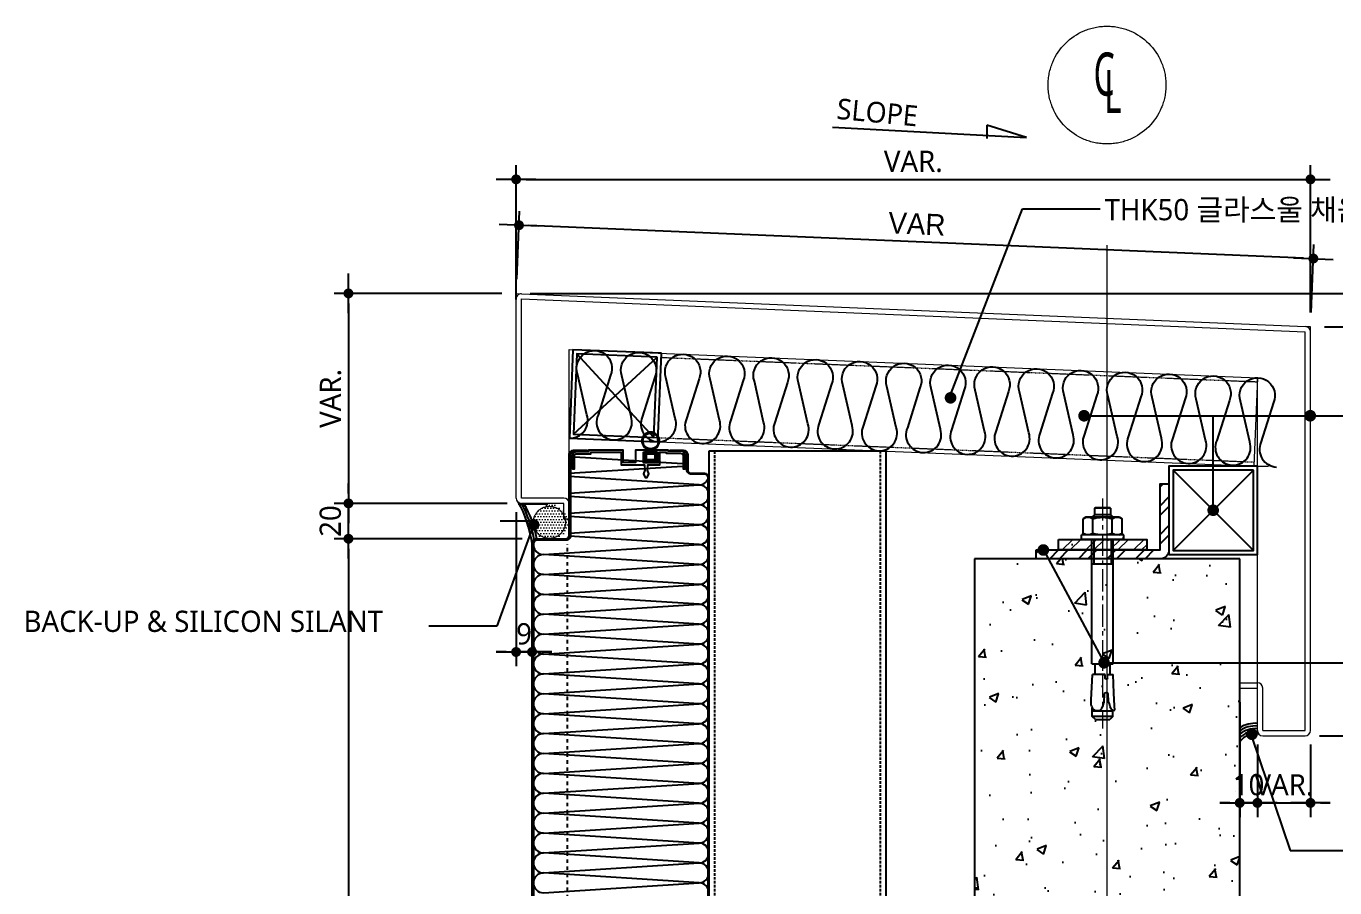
# Model space of a CAD drawing. Header units: millimetres. Extents: x -1365 to 31821, y 84 to 2865.
# Drawn here: x 10459 to 11198, y 1768 to 2255 of the extents above; entities that cross this region are included whole.
import ezdxf
from ezdxf.enums import TextEntityAlignment as Align

# ---------------------------------------------------------------- set-up
doc = ezdxf.new("R2010")
doc.units = ezdxf.units.MM
doc.header["$LTSCALE"] = 10
for name, pattern in [('$0$A-535 부분 상세도-25-1$0$HIDDEN', [0.375, 0.25, -0.125]), ('$0$HIDDENX2', [0.75, 0.5, -0.25]), ('CENTER', [2, 1.25, -0.25, 0.25, -0.25]), ('새 블럭1$0$HIDDEN', [2, 1, -1])]:
    doc.linetypes.add(name, pattern=pattern)
doc.layers.get('DEFPOINTS').update_dxf_attribs({"color": 137})
doc.layers.add('$0$ELE-4', color=4, linetype='Continuous', lineweight=15)
doc.layers.add('CENTER', color=1, linetype='CENTER', lineweight=9)
for name, color, linetype in [('$0$FIN-5', 5, 'Continuous'), ('0pipe', 7, 'Continuous'), ('DIM', 7, 'Continuous'), ('FASTENER', 1, 'Continuous'), ('INSUL', 252, 'Continuous'), ('REV', 1, 'Continuous'), ('SYM-LEAD', 6, 'Continuous'), ('TEXT', 3, 'Continuous'), ('스피드블록메탈 100', 2, 'Continuous')]:
    doc.layers.add(name, color=color, linetype=linetype)
doc.styles.add('$0$돋움', font='malgun.ttf')
doc.styles.add('form$0$맑은고딕', font='malgun.ttf')
doc.styles.add('맑은고딕', font='malgun.ttf')
doc.styles.add('스타일1', font='malgun.ttf')
doc.dimstyles.new('GAUN-8', dxfattribs={"dimscale": 8, "dimtxt": 1.5, "dimasz": 0.7, "dimexe": 1, "dimexo": 1, "dimgap": 0.5, "dimtad": 1, "dimdec": 0, "dimzin": 1, "dimdsep": 46, "dimlunit": 6, "dimtxsty": '맑은고딕', "dimblk": 'CJDOT', "dimcen": 0.09, "dimdle": 1, "dimclrd": 256, "dimclre": 256, "dimclrt": 3, "dimadec": 0, "dimazin": 0, "dimtfac": 1, "dimtdec": 0, "dimtix": 1, "dimtmove": 2, "dimatfit": 3, "dimfxl": 1, "dimtolj": 1, "dimtzin": 1, "dimarcsym": 0})
pattern_1 = [(50, (-403472.377, -286489.05), (54.6554007, -4.7817257), [5.715, -62.865]), (355, (-403472.377, -286489.05), (-10.5730264, 57.3170536), [4.572, -50.292175]), (100.451445, (-403467.82, -286489.447), (44.082374, 52.5353256), [4.8570026, -53.4270734]), (46.1842, (-403472.38, -286473.81), (81.323712, -12.612698), [8.5725, -94.2975]), (96.635558, (-403465.6, -286474.86), (71.22124, 74.227837), [7.285507, -80.140682]), (351.184151, (-403472.38, -286473.81), (71.22124, 74.227837), [6.85799, -75.43792]), (21, (-403464.757, -286477.62), (45.4843174, -30.6795595), [5.715, -62.865]), (326, (-403464.757, -286477.62), (18.5406085, 55.25639), [4.572, -50.292]), (71.451445, (-403460.967, -286480.175), (64.024926, 24.5768307), [4.8570026, -53.426981]), (37.5, (-403472.377, -286489.048), (0.926581, 25.36651166), [0, -49.6824, 0, -51.054, 0, -50.4825]), (7.5, (-403472.377, -286489.048), (20.0458988, 30.0541724), [0, -29.1084, 0, -48.5394, 0, -19.2405]), (327.5, (-403489.37, -286489.048), (40.67717855, -1.7186232), [0, -19.05, 0, -59.436, 0, -78.867]), (317.5, (-403496.99, -286489.048), (44.4387544, 7.6279473), [0, -24.765, 0, -39.4716, 0, -56.007])]

# ---------------------------------------------------------------- blocks, each defined once
blk = doc.blocks.new('$0$F_50X50')
at = {"layer": '0pipe', "color": 1}
for p, q in [((47.7, 2.3), (2.3, 47.7)), ((2.3, 2.3), (47.7, 47.7))]:
    blk.add_line(p, q, dxfattribs=at)
at = {"layer": '0pipe', "color": 24}
for points in [[(0, 50), (50, 50), (50, 0), (0, 0)], [(2.3, 47.7), (47.7, 47.7), (47.7, 2.3), (2.3, 2.3)]]:
    blk.add_lwpolyline(points, close=True, dxfattribs=at)
blk = doc.blocks.new('A$C60A75482')
at = {"layer": '스피드블록메탈 100'}
h = blk.add_hatch(dxfattribs=at)
h.set_pattern_fill('ANSI31', color=253, scale=0.1, angle=180)
h.set_pattern_definition([(225, (79605.59073, -3170.96234), (0.224506403, -0.224506403), [])])
h.paths.add_polyline_path([(15.65, 285.5), (13.15, 285.5), (13.15, 280.5), (20.15, 280.5), (20.15, 285.5), (17.65, 285.5), (17.65, 287, 9.898979), (15.65, 287)])
h.paths.add_polyline_path([(19.15, 284.5), (19.15, 281.5), (14.15, 281.5), (14.15, 284.5)], flags=16)
h.paths.add_polyline_path([(16.65, 296.3, -1), (16.65, 287.5, -1)], flags=16)
at = {"color": 251, "ltscale": 0.01}
for points in [[(37.6, 278.72), (-29.4, 283)], [(-29.4, 273.62), (37.6, 277.91)], [(-29.4, 262.38), (43.98, 267.07)], [(-29.4, 262.38), (43.98, 267.07)], [(-29.4, 251.13), (43.98, 255.82)], [(-29.4, 251.13), (43.98, 255.82)], [(-29.4, 239.89), (43.98, 244.58)]]:
    blk.add_lwpolyline(points, dxfattribs=at)
for points in [[(43.98, 255.82, 1), (43.98, 267.07), (-29.4, 271.76)], [(43.98, 255.82, 1), (43.98, 267.07), (-29.4, 271.76)], [(43.98, 267.07, 0.366832), (49.52, 271.77, 0.366832)], [(43.98, 244.58, 1), (43.98, 255.82), (-29.4, 260.51)], [(43.98, 244.58, 1), (43.98, 255.82), (-29.4, 260.51)], [(43.98, 233.33, 1), (43.98, 244.58), (-29.4, 249.27)], [(43.98, 222.09, 1), (43.98, 233.33), (-29.5, 238.03)], [(-48.59, 236.55, 0.60619), (-43.98, 227.71), (43.98, 233.33)], [(43.98, 210.84, 1), (43.98, 222.09), (-43.98, 227.71, 1), (-43.98, 216.47), (43.98, 222.09)], [(43.98, 210.84, 1), (43.98, 222.09), (-43.98, 227.71, 1), (-43.98, 216.47), (43.98, 222.09)], [(43.98, 210.84, 1), (43.98, 222.09), (-43.98, 227.71, 1), (-43.98, 216.47), (43.98, 222.09)], [(43.98, 199.6, 1), (43.98, 210.84), (-43.98, 216.47, 1), (-43.98, 205.22), (43.98, 210.84)], [(43.98, 188.35, 1), (43.98, 199.6), (-43.98, 205.22, 1), (-43.98, 193.98), (43.98, 199.6)], [(43.98, 177.11, 1), (43.98, 188.35), (-43.98, 193.98, 1), (-43.98, 182.73), (43.98, 188.35)], [(43.98, 177.11, 1), (43.98, 188.35), (-43.98, 193.98, 1), (-43.98, 182.73), (43.98, 188.35)], [(43.98, 177.11, 1), (43.98, 188.35), (-43.98, 193.98, 1), (-43.98, 182.73), (43.98, 188.35)], [(43.98, 165.86, 1), (43.98, 177.11), (-43.98, 182.73, 1), (-43.98, 171.49), (43.98, 177.11)], [(43.98, 154.62, 1), (43.98, 165.86), (-43.98, 171.49, 1), (-43.98, 160.24), (43.98, 165.86)], [(43.98, 154.62, 1), (43.98, 165.86), (-43.98, 171.49, 1), (-43.98, 160.24), (43.98, 165.86)], [(43.98, 143.37, 1), (43.98, 154.62), (-43.98, 160.24, 1), (-43.98, 149), (43.98, 154.62)], [(43.98, 143.37, 1), (43.98, 154.62), (-43.98, 160.24, 1), (-43.98, 149), (43.98, 154.62)], [(43.98, 132.13, 1), (43.98, 143.37), (-43.98, 149, 1), (-43.98, 137.75), (43.98, 143.37)], [(43.98, 120.88, 1), (43.98, 132.13), (-43.98, 137.75, 1), (-43.98, 126.51), (43.98, 132.13)], [(43.98, 109.64, 1), (43.98, 120.88), (-43.98, 126.51, 1), (-43.98, 115.26), (43.98, 120.88)], [(43.98, 109.64, 1), (43.98, 120.88), (-43.98, 126.51, 1), (-43.98, 115.26), (43.98, 120.88)], [(43.98, 109.64, 1), (43.98, 120.88), (-43.98, 126.51, 1), (-43.98, 115.26), (43.98, 120.88)], [(43.98, 98.39, 1), (43.98, 109.64), (-43.98, 115.26, 1), (-43.98, 104.02), (43.98, 109.64)], [(43.98, 87.15, 1), (43.98, 98.39), (-43.98, 104.02, 1), (-43.98, 92.77), (43.98, 98.39)], [(43.98, 75.9, 1), (43.98, 87.15), (-43.98, 92.77, 1), (-43.98, 81.53), (43.98, 87.15)], [(43.98, 75.9, 1), (43.98, 87.15), (-43.98, 92.77, 1), (-43.98, 81.53), (43.98, 87.15)], [(43.98, 75.9, 1), (43.98, 87.15), (-43.98, 92.77, 1), (-43.98, 81.53), (43.98, 87.15)], [(43.98, 64.66, 1), (43.98, 75.9), (-43.98, 81.53, 1), (-43.98, 70.28), (43.98, 75.9)], [(43.98, 53.41, 1), (43.98, 64.66), (-43.98, 70.28, 1), (-43.98, 59.04), (43.98, 64.66)], [(43.98, 53.41, 1), (43.98, 64.66), (-43.98, 70.28, 1), (-43.98, 59.04), (43.98, 64.66)], [(43.98, 42.17, 1), (43.98, 53.41), (-43.98, 59.04, 1), (-43.98, 47.79), (43.98, 53.41)], [(43.98, 42.17, 1), (43.98, 53.41), (-43.98, 59.04, 1), (-43.98, 47.79), (43.98, 53.41)], [(43.98, 30.92, 1), (43.98, 42.17), (-43.98, 47.79, 1), (-43.98, 36.55), (43.98, 42.17)]]:
    blk.add_lwpolyline(points, format="xyb", dxfattribs=at)
at = {"layer": '스피드블록메탈 100', "color": 5}
for p, q in [((15.65, 285.5), (15.65, 287)), ((17.65, 285.5), (17.65, 287))]:
    blk.add_line(p, q, dxfattribs=at)
at = {"layer": '스피드블록메탈 100', "color": 1}
blk.add_line((-48.4, 246.65), (-68.4, 246.65), dxfattribs=at)
at = {"layer": '스피드블록메탈 100', "color": 5, "linetype": '새 블럭1$0$HIDDEN', "ltscale": 0.2}
blk.add_line((-30.4, -706.55), (-30.4, 233.55), dxfattribs=at)
at = {"layer": '스피드블록메탈 100'}
for points in [[(-50.4, -741.35), (-50.4, -293.32), (-50.4, -292.91), (-50.4, 234.15, -0.414214), (-47.9, 236.65), (-31.4, 236.65, 0.414214), (-29.4, 238.65), (-29.4, 284.15, -0.414214), (-26.9, 286.65), (-19.4, 286.65), (-19.4, 285.85), (-26.6, 285.85, 0.414214), (-28.6, 283.85), (-28.6, 238.35, -0.414214), (-31.1, 235.85), (-47.6, 235.85, 0.414214), (-49.6, 233.85), (-49.6, -293.02), (-49.6, -293.46), (-49.6, -741.05, 0.414214)], [(49.1, -719.85), (49.1, 205), (49.1, 271.15, 0.414214), (47.1, 273.15), (39.6, 273.15, -0.414214), (37.1, 275.65), (37.1, 284.15, 0.414214), (35.1, 286.15), (27.6, 286.15), (27.6, 286.65), (35.1, 286.65, -0.414214), (37.6, 284.15), (37.6, 275.65, 0.414214), (39.6, 273.65), (47.1, 273.65, -0.414214), (49.6, 271.15), (49.6, 204.91), (49.6, -719.85, -0.414214)]]:
    blk.add_lwpolyline(points, format="xyb", dxfattribs=at)
at = {"layer": '스피드블록메탈 100', "color": 1}
blk.add_lwpolyline([(-25.1, 284.7), (-17.25, 284.7), (-17.25, 285.5), (0, 285.5), (0, 278.35), (13.1, 278.35), (13.35, 275.35), (12.6, 273.35), (13.6, 271.35), (14.6, 271.35), (15.6, 273.35), (14.85, 275.35), (15.1, 278.35), (21.8, 278.35), (21.8, 285.5), (25.45, 285.5), (25.45, 285), (33.6, 285, -0.414214), (34.95, 283.65), (34.95, 276.15), (36.1, 276.15), (36.1, 283.65, 0.414214), (33.6, 286.15), (26.6, 286.15), (26.6, 286.65), (18.65, 286.65), (18.65, 285.5), (20.65, 285.5), (20.65, 279.5), (12.65, 279.5), (12.65, 285.5), (14.65, 285.5), (14.65, 286.65), (8.15, 286.65), (8.15, 279.65), (1.15, 279.65), (1.15, 286.65), (-18.4, 286.65), (-18.4, 285.85), (-25.1, 285.85, 0.414214), (-27.6, 283.35), (-27.6, 276.15), (-26.45, 276.15), (-26.45, 283.35, -0.414197)], format="xyb", close=True, dxfattribs=at)
at = {"layer": '스피드블록메탈 100', "color": 5}
blk.add_lwpolyline([(15.65, 285.5), (13.15, 285.5), (13.15, 280.5), (20.15, 280.5), (20.15, 285.5), (17.65, 285.5)], dxfattribs=at)
blk.add_lwpolyline([(14.15, 281.5), (19.15, 281.5), (19.15, 284.5), (14.15, 284.5)], close=True, dxfattribs=at)
blk.add_circle((16.65, 291.9), 4.4, dxfattribs=at)
blk.add_arc((16.65, 291.9), 5, 281.53696, 258.46304, dxfattribs=at)
blk = doc.blocks.new('CJDOT')
blk.add_line((-2, 0), (2, 0))
at = {"const_width": 0.5}
blk.add_lwpolyline([(-0.25, 0, 1), (0.25, 0, 1)], format="xyb", close=True, dxfattribs=at)
blk = doc.blocks.new('*D98')
at = {"layer": 'DEFPOINTS', "color": 0, "transparency": 16777216}
for p in [(11184.47, 2168.32), (10735.47, 2092.48), (11184.47, 2084.99)]:
    blk.add_point(p, dxfattribs=at)
at = {"layer": 'DIM', "lineweight": -2, "transparency": 16777216}
for p, q in [((10735.47, 2100.48), (10735.47, 2176.32)), ((11184.47, 2092.99), (11184.47, 2176.32)), ((10741.07, 2168.32), (11178.87, 2168.32))]:
    blk.add_line(p, q, dxfattribs=at)
at = {"layer": 'DIM', "lineweight": -2, "transparency": 16777216, "xscale": 5.6, "yscale": 5.6, "zscale": 5.6, "rotation": 180}
blk.add_blockref('CJDOT', (10735.47, 2168.32), dxfattribs=at)
at = {"layer": 'DIM', "lineweight": -2, "transparency": 16777216, "xscale": 5.6, "yscale": 5.6, "zscale": 5.6}
blk.add_blockref('CJDOT', (11184.47, 2168.32), dxfattribs=at)
at = {"layer": 'DIM', "color": 3, "transparency": 16777216, "insert": (10959.97, 2178.41), "char_height": 12, "attachment_point": 5, "style": '맑은고딕'}
blk.add_mtext('\\A1;VAR.', dxfattribs=at)
blk = doc.blocks.new('*D192')
at = {"layer": 'DEFPOINTS', "color": 0, "transparency": 16777216}
for p in [(10735.47, 2103.83), (10640.71, 1985.18), (10738.47, 1985.18)]:
    blk.add_point(p, dxfattribs=at)
at = {"layer": 'DIM', "lineweight": -2, "transparency": 16777216}
for p, q in [((10727.47, 2103.83), (10632.71, 2103.83)), ((10640.71, 2098.23), (10640.71, 1990.78)), ((10730.47, 1985.18), (10632.71, 1985.18))]:
    blk.add_line(p, q, dxfattribs=at)
at = {"layer": 'DIM', "lineweight": -2, "transparency": 16777216, "xscale": 5.6, "yscale": 5.6, "zscale": 5.6}
for p, rotation in [((10640.71, 2103.83), 90), ((10640.71, 1985.18), 270)]:
    blk.add_blockref('CJDOT', p, dxfattribs=dict(at, rotation=rotation))
at = {"layer": 'DIM', "color": 3, "transparency": 16777216, "insert": (10630.61, 2044.5), "char_height": 12, "attachment_point": 5, "rotation": 90, "style": '맑은고딕'}
blk.add_mtext('\\A1;VAR.', dxfattribs=at)
blk = doc.blocks.new('*D193')
at = {"layer": 'DEFPOINTS', "color": 0, "transparency": 16777216}
for p in [(10640.71, 1985.18), (10738.47, 1985.18), (10746.97, 1965.18)]:
    blk.add_point(p, dxfattribs=at)
at = {"layer": 'DIM', "lineweight": -2, "transparency": 16777216}
for p, q in [((10640.71, 1990.78), (10640.71, 1996.38)), ((10730.47, 1985.18), (10632.71, 1985.18)), ((10640.71, 1965.18), (10640.71, 1985.18)), ((10738.97, 1965.18), (10632.71, 1965.18)), ((10640.71, 1959.58), (10640.71, 1953.98))]:
    blk.add_line(p, q, dxfattribs=at)
at = {"layer": 'DIM', "lineweight": -2, "transparency": 16777216, "xscale": 5.6, "yscale": 5.6, "zscale": 5.6}
for p, rotation in [((10640.71, 1985.18), 270), ((10640.71, 1965.18), 90)]:
    blk.add_blockref('CJDOT', p, dxfattribs=dict(at, rotation=rotation))
at = {"layer": 'DIM', "color": 3, "transparency": 16777216, "insert": (10630.51, 1975.18), "char_height": 12, "attachment_point": 5, "rotation": 90, "style": '맑은고딕'}
blk.add_mtext('\\A1;20', dxfattribs=at)
blk = doc.blocks.new('*D194')
at = {"layer": 'DEFPOINTS', "color": 0, "transparency": 16777216}
for p in [(10746.97, 1965.18), (10640.71, 985.18), (10746.97, 985.18)]:
    blk.add_point(p, dxfattribs=at)
at = {"layer": 'DIM', "lineweight": -2, "transparency": 16777216}
for p, q in [((10738.97, 1965.18), (10632.71, 1965.18)), ((10640.71, 1959.58), (10640.71, 990.78)), ((10738.97, 985.18), (10632.71, 985.18))]:
    blk.add_line(p, q, dxfattribs=at)
at = {"layer": 'DIM', "lineweight": -2, "transparency": 16777216, "xscale": 5.6, "yscale": 5.6, "zscale": 5.6}
for p, rotation in [((10640.71, 1965.18), 90), ((10640.71, 985.18), 270)]:
    blk.add_blockref('CJDOT', p, dxfattribs=dict(at, rotation=rotation))
at = {"layer": 'DIM', "color": 3, "transparency": 16777216, "insert": (10630.01, 1475.18), "char_height": 12, "attachment_point": 5, "rotation": 90, "style": '맑은고딕'}
blk.add_mtext('\\A1;{\\fGulim|b0|i0|c129|p50;무코킹} METAL PANEL MODULE DIM.', dxfattribs=at)
blk = doc.blocks.new('*D196')
at = {"layer": 'DEFPOINTS', "color": 0, "transparency": 16777216}
for p in [(11184.47, 2084.99), (11238.27, 2084.99), (11181.47, 1853.83)]:
    blk.add_point(p, dxfattribs=at)
at = {"layer": 'DIM', "lineweight": -2, "transparency": 16777216}
for p, q in [((11192.47, 2084.99), (11246.27, 2084.99)), ((11238.27, 1859.43), (11238.27, 2079.39)), ((11189.47, 1853.83), (11246.27, 1853.83))]:
    blk.add_line(p, q, dxfattribs=at)
at = {"layer": 'DIM', "lineweight": -2, "transparency": 16777216, "xscale": 5.6, "yscale": 5.6, "zscale": 5.6}
for p, rotation in [((11238.27, 2084.99), 90), ((11238.27, 1853.83), 270)]:
    blk.add_blockref('CJDOT', p, dxfattribs=dict(at, rotation=rotation))
at = {"layer": 'DIM', "color": 3, "transparency": 16777216, "insert": (11228.17, 1969.41), "char_height": 12, "attachment_point": 5, "rotation": 90, "style": '맑은고딕'}
blk.add_mtext('\\A1;VAR.', dxfattribs=at)
blk = doc.blocks.new('*D197')
at = {"layer": 'DEFPOINTS', "color": 0, "transparency": 16777216}
for p in [(10735.47, 2103.83), (11184.47, 2084.99), (11238.27, 2084.99)]:
    blk.add_point(p, dxfattribs=at)
at = {"layer": 'DIM', "lineweight": -2, "transparency": 16777216}
for p, q in [((11238.27, 2109.43), (11238.27, 2115.03)), ((10743.47, 2103.83), (11246.27, 2103.83)), ((11238.27, 2103.83), (11238.27, 2084.99)), ((11192.47, 2084.99), (11246.27, 2084.99)), ((11238.27, 2079.39), (11238.27, 2073.79))]:
    blk.add_line(p, q, dxfattribs=at)
at = {"layer": 'DIM', "lineweight": -2, "transparency": 16777216, "xscale": 5.6, "yscale": 5.6, "zscale": 5.6}
for p, rotation in [((11238.27, 2103.83), 270), ((11238.27, 2084.99), 90)]:
    blk.add_blockref('CJDOT', p, dxfattribs=dict(at, rotation=rotation))
at = {"layer": 'DIM', "color": 3, "transparency": 16777216, "insert": (11228.17, 2094.41), "char_height": 12, "attachment_point": 5, "rotation": 90, "style": '맑은고딕'}
blk.add_mtext('\\A1;VAR.', dxfattribs=at)
blk = doc.blocks.new('*D198')
at = {"layer": 'DEFPOINTS', "color": 0, "transparency": 16777216}
for p in [(11144.47, 1880.83), (11154.47, 1856.83), (11144.47, 1815.89)]:
    blk.add_point(p, dxfattribs=at)
at = {"layer": 'DIM', "lineweight": -2, "transparency": 16777216}
for p, q in [((11144.47, 1872.83), (11144.47, 1807.89)), ((11154.47, 1848.83), (11154.47, 1807.89)), ((11138.87, 1815.89), (11133.27, 1815.89)), ((11154.47, 1815.89), (11144.47, 1815.89)), ((11160.07, 1815.89), (11165.67, 1815.89))]:
    blk.add_line(p, q, dxfattribs=at)
at = {"layer": 'DIM', "lineweight": -2, "transparency": 16777216, "xscale": 5.6, "yscale": 5.6, "zscale": 5.6}
blk.add_blockref('CJDOT', (11144.47, 1815.89), dxfattribs=at)
at = {"layer": 'DIM', "lineweight": -2, "transparency": 16777216, "xscale": 5.6, "yscale": 5.6, "zscale": 5.6, "rotation": 180}
blk.add_blockref('CJDOT', (11154.47, 1815.89), dxfattribs=at)
at = {"layer": 'DIM', "color": 3, "transparency": 16777216, "insert": (11149.47, 1826.12), "char_height": 12, "attachment_point": 5, "style": '맑은고딕'}
blk.add_mtext('\\A1;10', dxfattribs=at)
blk = doc.blocks.new('*D199')
at = {"layer": 'DEFPOINTS', "color": 0, "transparency": 16777216}
for p in [(11154.47, 1856.83), (11184.47, 1856.83), (11184.47, 1815.89)]:
    blk.add_point(p, dxfattribs=at)
at = {"layer": 'DIM', "lineweight": -2, "transparency": 16777216}
for p, q in [((11154.47, 1848.83), (11154.47, 1807.89)), ((11184.47, 1848.83), (11184.47, 1807.89)), ((11148.87, 1815.89), (11143.27, 1815.89)), ((11154.47, 1815.89), (11184.47, 1815.89)), ((11190.07, 1815.89), (11195.67, 1815.89))]:
    blk.add_line(p, q, dxfattribs=at)
at = {"layer": 'DIM', "lineweight": -2, "transparency": 16777216, "xscale": 5.6, "yscale": 5.6, "zscale": 5.6}
blk.add_blockref('CJDOT', (11154.47, 1815.89), dxfattribs=at)
at = {"layer": 'DIM', "lineweight": -2, "transparency": 16777216, "xscale": 5.6, "yscale": 5.6, "zscale": 5.6, "rotation": 180}
blk.add_blockref('CJDOT', (11184.47, 1815.89), dxfattribs=at)
at = {"layer": 'DIM', "color": 3, "transparency": 16777216, "insert": (11169.47, 1825.98), "char_height": 12, "attachment_point": 5, "style": '맑은고딕'}
blk.add_mtext('\\A1;VAR.', dxfattribs=at)
blk = doc.blocks.new('M12 SET ANCHOR')
at = {"layer": 'CENTER', "color": 9}
blk.add_line((-1789.84, 259.08, 0), (-1659.84, 259.08, 0), dxfattribs=at)
at = {"layer": 'FASTENER', "color": 9, "linetype": 'Continuous'}
for p, q in [((-1779.23, 268.58, 0), (-1778.38, 270.05, 0)), ((-1779.23, 249.58, 0), (-1779.23, 268.58, 0)), ((-1770.08, 270.05, 0), (-1778.38, 270.05, 0)), ((-1769.23, 268.58, 0), (-1770.08, 270.05, 0)), ((-1769.23, 247.08, 0), (-1769.23, 271.08, 0)), ((-1766.73, 271.08, 0), (-1769.23, 271.08, 0)), ((-1766.73, 247.08, 0), (-1766.73, 271.08, 0)), ((-1784.84, 263.08, 0), (-1784.34, 263.58, 0)), ((-1784.84, 263.08, 0), (-1784.84, 255.08, 0)), ((-1784.34, 263.58, 0), (-1780.84, 263.58, 0)), ((-1784.34, 254.58, 0), (-1784.34, 263.58, 0)), ((-1779.23, 265.08, 0), (-1780.84, 263.47, 0)), ((-1780.84, 263.47, 0), (-1780.84, 254.69, 0)), ((-1780.3, 264.01, 0), (-1779.23, 264.01, 0)), ((-1770.08, 264.57, 0), (-1778.38, 264.57, 0)), ((-1696.44, 265.08, 0), (-1766.73, 265.08, 0)), ((-1766.73, 264.01, 0), (-1752.84, 264.01, 0)), ((-1752.84, 265.08, 0), (-1752.84, 253.08, 0)), ((-1696.44, 265.08, 0), (-1696.44, 253.08, 0)), ((-1690.29, 263.3, 0), (-1695.99, 263.3, 0)), ((-1676.11, 265.62, 0), (-1690.29, 264.88, 0)), ((-1690.29, 257.58, 0), (-1690.29, 264.88, 0)), ((-1671.22, 259.45, 0), (-1672.86, 258.84, 0)), ((-1672.48, 265.36, 0), (-1671.46, 264.99, 0)), ((-1671.46, 264.99, 0), (-1670.59, 264.26, 0)), ((-1666.59, 264.93, 0), (-1671.36, 264.93, 0)), ((-1670.24, 260.48, 0), (-1671.22, 259.45, 0)), ((-1670.59, 264.26, 0), (-1670.07, 263.28, 0)), ((-1669.93, 262.17, 0), (-1670.24, 260.48, 0)), ((-1670.07, 263.28, 0), (-1669.93, 262.17, 0)), ((-1669.84, 264.93, 0), (-1669.84, 253.23, 0)), ((-1664.84, 263.18, 0), (-1666.59, 264.93, 0)), ((-1666.59, 253.23, 0), (-1666.59, 264.93, 0)), ((-1664.84, 263.08, 0), (-1664.84, 255.08, 0)), ((-1784.34, 254.58, 0), (-1784.84, 255.08, 0)), ((-1784.34, 254.58, 0), (-1780.84, 254.58, 0)), ((-1779.23, 253.08, 0), (-1780.84, 254.69, 0)), ((-1780.3, 254.15, 0), (-1779.23, 254.15, 0)), ((-1770.08, 253.6, 0), (-1778.38, 253.6, 0)), ((-1766.73, 254.15, 0), (-1752.84, 254.15, 0)), ((-1696.44, 253.08, 0), (-1766.73, 253.08, 0)), ((-1690.29, 254.87, 0), (-1695.99, 254.87, 0)), ((-1688.33, 257.69, 0), (-1690.29, 257.58, 0)), ((-1690.29, 256.36, 0), (-1690.29, 253.2, 0)), ((-1688.33, 256.26, 0), (-1690.29, 256.36, 0)), ((-1679.74, 252.69, 0), (-1690.29, 253.17, 0)), ((-1672.64, 252.36, 0), (-1679.74, 252.69, 0)), ((-1675.09, 255.67, 0), (-1679.49, 255.9, 0)), ((-1674.8, 258.28, 0), (-1679.27, 258.05, 0)), ((-1673.74, 255.24, 0), (-1675.09, 255.67, 0)), ((-1673.84, 258.57, 0), (-1674.8, 258.28, 0)), ((-1672.86, 258.84, 0), (-1673.84, 258.57, 0)), ((-1672.34, 254.81, 0), (-1673.74, 255.24, 0)), ((-1670.13, 252.24, 0), (-1672.64, 252.36, 0)), ((-1671.01, 254.23, 0), (-1672.34, 254.81, 0)), ((-1670.08, 253.19, 0), (-1671.01, 254.23, 0)), ((-1670.08, 253.19, 0), (-1670.13, 252.24, 0)), ((-1666.59, 253.23, 0), (-1670.1, 253.23, 0)), ((-1666.59, 253.23, 0), (-1664.84, 254.99, 0)), ((-1779.23, 249.58, 0), (-1778.38, 248.11, 0)), ((-1770.08, 248.11, 0), (-1778.38, 248.11, 0)), ((-1769.23, 249.58, 0), (-1770.08, 248.11, 0)), ((-1766.73, 247.08, 0), (-1769.23, 247.08, 0))]:
    blk.add_line(p, q, dxfattribs=at)
for centre, radius, start, end in [((-1774.38, 267.31, 0), 4.85, 145.56153, 214.43847), ((-1774.08, 267.31, 0), 4.85, 325.56153, 34.43847), ((-1761.1, 259.08, 0), 18.13, 162.38303, 197.61697), ((-1787.36, 259.08, 0), 18.13, 342.38303, 17.61697), ((-1695.99, 263.75, 0), 0.449, 180, 270), ((-1675.35, 251.02, 0), 14.62, 78.70072, 92.99999), ((-1774.38, 250.85, 0), 4.85, 145.56153, 214.43847), ((-1774.08, 250.85, 0), 4.85, 325.56153, 34.43847), ((-1695.99, 254.42, 0), 0.449, 90, 180), ((-1688.44, 256.97, 0), 0.723, 278.59794, 81.40206), ((-1679.15, 256.95, 0), 1.11, 96.12525, 252.14817)]:
    blk.add_arc(centre, radius, start, end, dxfattribs=at)
blk = doc.blocks.new('A$C24661F1F')
at = {"layer": 'CENTER', "ltscale": 100}
h = blk.add_hatch(dxfattribs=at)
h.set_pattern_fill('ANSI32', color=24)
h.set_pattern_definition([(45, (-415037.268, -288435.347), (-6.73519209, 6.73519209), []), (45, (-415032.778, -288435.347), (-6.73519209, 6.73519209), [])])
h.paths.add_polyline_path([(-25, 13.89), (25, 13.89), (25, 7.89), (-25, 7.89)])
at = {"color": 4, "linetype": 'Continuous'}
blk.add_lwpolyline([(-25, 13.89), (25, 13.89), (25, 7.89), (-25, 7.89)], close=True, dxfattribs=at)
at = {"color": 8, "xscale": -1, "rotation": 90}
blk.add_blockref('M12 SET ANCHOR', (259.08, -1752.84, 0), dxfattribs=at)
blk = doc.blocks.new('POT')
at = {"layer": 'TEXT', "color": 1, "const_width": 0.75}
blk.add_lwpolyline([(-0.375, 0, 1), (0.375, 0, 1)], format="xyb", close=True, dxfattribs=at)
blk = doc.blocks.new('*D200')
at = {"layer": 'DEFPOINTS', "color": 0, "transparency": 16777216}
for p in [(10735.47, 1988.18), (10744.47, 1962.68), (10744.47, 1901.19)]:
    blk.add_point(p, dxfattribs=at)
at = {"layer": 'DIM', "lineweight": -2, "transparency": 16777216}
for p, q in [((10735.47, 1980.18), (10735.47, 1893.19)), ((10744.47, 1954.68), (10744.47, 1893.19)), ((10729.87, 1901.19), (10724.27, 1901.19)), ((10735.47, 1901.19), (10744.47, 1901.19)), ((10750.07, 1901.19), (10755.67, 1901.19))]:
    blk.add_line(p, q, dxfattribs=at)
at = {"layer": 'DIM', "lineweight": -2, "transparency": 16777216, "xscale": 5.6, "yscale": 5.6, "zscale": 5.6}
blk.add_blockref('CJDOT', (10735.47, 1901.19), dxfattribs=at)
at = {"layer": 'DIM', "lineweight": -2, "transparency": 16777216, "xscale": 5.6, "yscale": 5.6, "zscale": 5.6, "rotation": 180}
blk.add_blockref('CJDOT', (10744.47, 1901.19), dxfattribs=at)
at = {"layer": 'DIM', "color": 3, "transparency": 16777216, "insert": (10739.97, 1911.39), "char_height": 12, "attachment_point": 5, "style": '맑은고딕'}
blk.add_mtext('\\A1;9', dxfattribs=at)
blk = doc.blocks.new('*D210')
at = {"layer": 'DEFPOINTS', "color": 0, "transparency": 16777216}
for p in [(10737.09, 2142.39), (10735.47, 2103.83), (11184.47, 2084.99)]:
    blk.add_point(p, dxfattribs=at)
at = {"layer": 'DIM', "lineweight": -2, "transparency": 16777216}
for p, q in [((10735.81, 2111.82), (10737.42, 2150.38)), ((11180.49, 2123.79), (10742.68, 2142.15)), ((11184.81, 2092.98), (11186.42, 2131.55))]:
    blk.add_line(p, q, dxfattribs=at)
at = {"layer": 'DIM', "lineweight": -2, "transparency": 16777216, "xscale": 5.6, "yscale": 5.6, "zscale": 5.6}
for p, rotation in [((10737.09, 2142.39), 177.5978641023666), ((11186.09, 2123.55), 357.5978641023666)]:
    blk.add_blockref('CJDOT', p, dxfattribs=dict(at, rotation=rotation))
at = {"layer": 'DIM', "color": 3, "transparency": 16777216, "insert": (10962.02, 2143.16), "char_height": 12, "attachment_point": 5, "rotation": 357.59786, "style": '맑은고딕'}
blk.add_mtext('\\A1;{\\fGulim|b0|i0|c129|p50;VAR}', dxfattribs=at)

msp = doc.modelspace()

# ---------------------------------------------------------------- hatches: boundary and pattern name
at = {"ltscale": 100}
h = msp.add_hatch(dxfattribs=at)
h.set_pattern_fill('AR-CONC', color=252, scale=0.3)
h.set_pattern_definition(pattern_1)
h.paths.add_polyline_path([(11144.47, 1553.83), (10994.47, 1553.83), (10994.47, 881.03), (11144.47, 881.03), (11144.47, 938.83), (11124.47, 953.83), (11309.47, 953.83), (11309.47, 968.83), (11324.47, 968.83), (11324.47, 953.83), (11344.47, 953.83), (11344.47, 1073.83), (11144.47, 1103.83)])
h.paths.add_polyline_path([(11061.97, 1975.38), (11061.97, 1969.32, 0.098491), (11066.97, 1968.33), (11066.97, 1976.35), (11066.15, 1976.35, 0.082627)])
h.paths.add_polyline_path([(11059.09, 1899.77, -0.539732), (11057.56, 1902.1), (11058.2, 1903.57), (11057.51, 1903.72, -0.462449), (11056.92, 1904.85), (11058.08, 1907.76), (11058.99, 1907.42), (11059.68, 1909.12), (11058.77, 1909.48), (11059.89, 1912.27), (11059.89, 1939.02), (11061.14, 1939.02), (11061.14, 1940.69), (11059.89, 1940.69), (11059.89, 1958.83), (11044.67, 1958.83), (11044.67, 1964.83), (11051.37, 1964.83), (11051.37, 1968.33), (11073.97, 1968.36, -0.22749), (11071.97, 1969.32), (11071.97, 1975.38, -0.479811), (11075.97, 1975.38), (11075.97, 1968.33), (11082.57, 1968.33), (11082.57, 1964.83), (11089.27, 1964.83), (11089.27, 1958.83), (11074.05, 1958.83), (11074.05, 1940.69), (11072.8, 1940.69), (11072.8, 1939.02), (11074.05, 1939.02), (11074.05, 1912.27), (11075.17, 1909.48), (11074.26, 1909.12), (11074.95, 1907.42), (11075.86, 1907.76), (11077.02, 1904.85, -0.462449), (11076.43, 1903.72), (11075.74, 1903.57), (11076.38, 1902.1, -0.539732), (11074.85, 1899.77)])
h.paths.add_polyline_path([(11072.97, 1961.33), (11060.97, 1961.33), (11060.97, 1962.83), (11072.97, 1962.83)], flags=16)
h.paths.add_polyline_path([(11071.97, 1976.35), (11071.97, 1980.19), (11071.14, 1980.19), (11071.14, 1976.35)])
h.paths.add_polyline_path([(11061.87, 1949.53), (11071.85, 1949.53), (11071.85, 1954.68), (11061.87, 1954.68)], flags=24)
h.paths.add_polyline_path([(11064.3, 1986.7), (11069.43, 1986.7), (11069.43, 1991.85), (11064.3, 1991.85)], flags=9)
h.paths.add_polyline_path([(11065.83, 1877.88), (11072.9, 1877.88), (11072.9, 1883.03), (11065.83, 1883.03)], flags=9)
h.paths.add_polyline_path([(10980.42, 1665.69), (11156.13, 1665.69), (11156.13, 1737.82), (10980.42, 1737.82)], flags=9)
h = msp.add_hatch()
h.set_pattern_fill('ANSI32', color=1, scale=1.2)
h.set_pattern_definition([(45, (-403472.377, -286489.048), (-8.0822305, 8.0822305), []), (45, (-403466.989, -286489.048), (-8.0822305, 8.0822305), [])])
edge = h.paths.add_edge_path()
edge.add_line((11029.47, 1958.83), (11099.47, 1958.83))
edge.add_line((11099.47, 1958.83), (11099.47, 1996.3))
edge.add_line((11099.47, 1996.3), (11104.47, 1996.3))
edge.add_line((11104.47, 1996.3), (11104.47, 1958.83))
edge.add_arc((11099.47, 1958.83), 5, -90, 0, ccw=False)
edge.add_line((11099.47, 1953.83), (11029.47, 1953.83))
edge.add_line((11029.47, 1953.83), (11029.47, 1958.83))
h = msp.add_hatch(dxfattribs=at)
h.set_pattern_fill('AR-CONC', color=252, scale=0.3)
h.set_pattern_definition(pattern_1)
h.paths.add_polyline_path([(11144.47, 1953.83), (11066.97, 1953.83), (11066.97, 1911.44), (11069.89, 1902.27), (11070.63, 1902.43, -0.388269), (11069.66, 1902.99), (11066.97, 1911.44), (11064.05, 1902.27), (11063.31, 1902.43, 0.388269), (11064.29, 1902.99), (11066.97, 1911.44), (11066.97, 1953.83), (10994.47, 1953.83), (10994.47, 1553.83), (11144.47, 1553.83)])
h.paths.add_polyline_path([(11061.87, 1949.53), (11071.85, 1949.53), (11071.85, 1954.68), (11061.87, 1954.68)], flags=9)
at = {"layer": 'CENTER', "ltscale": 100}
h = msp.add_hatch(dxfattribs=at)
h.set_pattern_fill('DOTS', color=252)
h.set_pattern_definition([(0, (-403481.652, -63030.3937), (0.79375, 1.5875), [0, -1.5875])])
edge = h.paths.add_edge_path()
edge.add_arc((10754.87, 1974.45), 10, 0, 360)

# ---------------------------------------------------------------- linework, layer by layer
at = {"layer": '$0$ELE-4'}
for p, q in [((10735.47, 1988.18), (10735.47, 2100.7)), ((10738.47, 1988.18), (10738.47, 2100.7)), ((10738.47, 2100.7), (11181.47, 2082.11)), ((10738.6, 2103.69), (11181.6, 2085.11)), ((11181.47, 1856.83), (11181.47, 2082.11)), ((11184.47, 1856.83), (11184.47, 2082.11)), ((10765.47, 1985.18), (10765.47, 2072.12)), ((11154.47, 1880.83), (11154.47, 2056.21)), ((10762.47, 1988.18), (10738.47, 1988.18)), ((10762.47, 1985.18), (10738.47, 1985.18)), ((10762.47, 1976.18), (10762.47, 1985.18)), ((10765.47, 1985.18), (10765.47, 1976.18)), ((10765.47, 1976.18), (10762.47, 1976.18)), ((11144.47, 1883.83), (11154.47, 1883.83)), ((11144.47, 1880.83), (11154.47, 1880.83)), ((11154.47, 1856.83), (11154.47, 1880.83)), ((11157.47, 1856.83), (11157.47, 1880.83)), ((11157.47, 1856.83), (11181.47, 1856.83)), ((11157.47, 1853.83), (11181.47, 1853.83))]:
    msp.add_line(p, q, dxfattribs=at)
at = {"layer": '$0$ELE-4', "color": 24}
for p, q in [((10765.47, 2072.12), (11154.47, 2056.21)), ((11154.47, 2056.21), (11152.43, 2006.25)), ((10765.47, 2022.08), (11152.43, 2006.25))]:
    msp.add_line(p, q, dxfattribs=at)
at = {"layer": '$0$ELE-4', "color": 251, "linetype": '$0$A-535 부분 상세도-25-1$0$HIDDEN', "ltscale": 0.2}
for p, q in [((10817.48, 2067.69), (11154.38, 2053.91)), ((10767.96, 2024.28), (11152.52, 2008.55))]:
    msp.add_line(p, q, dxfattribs=at)
at = {"layer": '$0$ELE-4'}
for centre, start, end in [((10738.47, 2100.7), 87.59786, 180), ((11181.47, 2082.11), 0, 87.59786), ((10738.47, 1988.18), 180, 270), ((10762.47, 1985.18), 0, 90), ((11154.47, 1880.83), 0, 90), ((11157.47, 1856.83), 180, 270), ((11181.47, 1856.83), 270, 0)]:
    msp.add_arc(centre, 3, start, end, dxfattribs=at)
at = {"layer": '$0$FIN-5', "color": 24}
for p, q in [((10944.47, 2014.76), (10844.47, 2014.76)), ((10844.47, 2014.76), (10844.47, 881.03)), ((10944.47, 2014.76), (10944.47, 1753.83)), ((10844.47, 1959.83), (10844.47, 881.03))]:
    msp.add_line(p, q, dxfattribs=at)
at = {"layer": '$0$FIN-5', "color": 252, "linetype": '$0$HIDDENX2', "ltscale": 0.3}
for p, q in [((10847.67, 2014.76), (10847.67, 881.03)), ((10941.27, 2014.89), (10941.27, 1753.83))]:
    msp.add_line(p, q, dxfattribs=at)
at = {"color": 252, "ltscale": 100}
for p, q in [((10994.47, 1953.83), (10994.47, 881.03)), ((11144.47, 1953.83), (10994.47, 1953.83)), ((11144.47, 1103.83), (11144.47, 1953.83))]:
    msp.add_line(p, q, dxfattribs=at)
at = {"color": 254, "ltscale": 100}
msp.add_lwpolyline([(11029.47, 1958.83), (11099.47, 1958.83), (11099.47, 1996.3), (11104.47, 1996.3), (11104.47, 1958.83, -0.414214), (11099.47, 1953.83), (11029.47, 1953.83)], format="xyb", close=True, dxfattribs=at)
at = {"color": 251}
for centre, radius, start, end in [((10676.95, 1952.98), 68.22, 8.17325, 29.00486), ((10682.9, 1953.97), 63.74, 9.81568, 29.32004), ((10695.46, 1957.28), 52.31, 8.68561, 32.23422), ((11153.36, 1843.86), 17.03, 86.26643, 121.4742), ((11153.36, 1843.86), 15.53, 85.90521, 124.92804), ((11153.36, 1843.86), 14.03, 85.46651, 129.32841), ((11153.36, 1843.86), 12.53, 84.73466, 135.20562), ((11153.36, 1843.86), 11.03, 79.61794, 143.72185)]:
    msp.add_arc(centre, radius, start, end, dxfattribs=at)
at = {"layer": 'CENTER', "color": 1, "ltscale": 100}
msp.add_line((11069.47, 881.03), (11069.47, 2188.31), dxfattribs=at)
at = {"layer": 'CENTER', "color": 250, "ltscale": 100}
for p, q in [((10735.47, 2098.05), (10735.47, 2103.83)), ((10735.47, 2103.83), (10738.6, 2103.69)), ((11184.47, 2084.99), (11181.6, 2085.11)), ((11184.47, 2082.11), (11184.47, 2084.99)), ((11150.38, 2006.3), (11160.73, 2006.3))]:
    msp.add_line(p, q, dxfattribs=at)
at = {"layer": 'CENTER', "ltscale": 100}
msp.add_line((10753.42, 1984.41), (10736.61, 1984.45), dxfattribs=at)
at = {"layer": 'CENTER', "color": 1, "ltscale": 100}
msp.add_circle((11069.47, 2221.6), 33.29, dxfattribs=at)
at = {"layer": 'CENTER', "ltscale": 100}
msp.add_circle((10754.28, 1974.45), 9.06, dxfattribs=at)
at = {"layer": 'INSUL'}
msp.add_lwpolyline([(10765.57, 2022.08, 0.524856), (10775.47, 2035.23), (10770.21, 2058.37, -1.449198), (10788.89, 2057.6), (10781.76, 2034.98, 0.524856), (10790.55, 2021.06, 0.524856), (10800.45, 2034.21), (10795.19, 2057.35, -1.449198), (10813.87, 2056.58), (10806.74, 2033.95, 0.524856), (10815.53, 2020.03, 0.524856), (10825.42, 2033.19), (10820.17, 2056.32, -1.449198), (10838.85, 2055.56), (10831.72, 2032.93, 0.524856), (10840.51, 2019.01, 0.524856), (10850.4, 2032.17), (10845.14, 2055.3, -1.449198), (10863.83, 2054.54), (10856.7, 2031.91, 0.524856), (10865.49, 2017.99, 0.524856), (10875.38, 2031.15), (10870.12, 2054.28, -1.449198), (10888.81, 2053.52), (10881.68, 2030.89, 0.524856), (10890.47, 2016.97, 0.524856), (10900.36, 2030.13), (10895.1, 2053.26, -1.449198), (10913.79, 2052.5), (10906.66, 2029.87, 0.524856), (10915.45, 2015.95, 0.524856), (10925.34, 2029.1), (10920.08, 2052.24, -1.449198), (10938.77, 2051.47), (10931.64, 2028.85, 0.524856), (10940.42, 2014.93, 0.524856), (10950.32, 2028.08), (10945.06, 2051.22, -1.449198), (10963.75, 2050.45), (10956.61, 2027.82, 0.524856), (10965.4, 2013.9, 0.524856), (10975.3, 2027.06), (10970.04, 2050.19, -1.449198), (10988.72, 2049.43), (10981.59, 2026.8, 0.524856), (10990.38, 2012.88, 0.524856), (11000.28, 2026.04), (10995.02, 2049.17, -1.449198), (11013.7, 2048.41), (11006.57, 2025.78, 0.524856), (11015.36, 2011.86, 0.524856), (11025.26, 2025.02), (11020, 2048.15, -1.449198), (11038.68, 2047.39), (11031.55, 2024.76, 0.524856), (11040.34, 2010.84, 0.524856), (11050.24, 2024), (11044.98, 2047.13, -1.449198), (11063.66, 2046.37), (11056.53, 2023.74, 0.524856), (11065.32, 2009.82, 0.524856), (11075.22, 2022.97), (11069.96, 2046.11, -1.449198), (11088.64, 2045.34), (11081.51, 2022.72, 0.524856), (11090.3, 2008.8, 0.524856), (11100.19, 2021.95), (11094.94, 2045.09, -1.449198), (11113.62, 2044.32), (11106.49, 2021.69, 0.524856), (11115.28, 2007.77, 0.524856), (11125.17, 2020.93), (11119.91, 2044.06, -1.449198), (11138.6, 2043.3), (11131.47, 2020.67, 0.524856), (11140.26, 2006.75, 0.524856), (11150.15, 2019.91), (11144.89, 2043.04, -1.449198), (11163.58, 2042.28), (11156.45, 2019.65, 0.524856), (11165.24, 2005.73)], format="xyb", dxfattribs=at)
at = {"layer": 'REV'}
msp.add_line((11033.47, 1958.83), (11067.8, 1895.11), dxfattribs=at)
at = {"layer": 'SYM-LEAD'}
for p, q in [((10914.23, 2197.8), (11023.92, 2191.97)), ((11023.92, 2191.97), (11001.52, 2199.02)), ((11001.52, 2199.02), (11001.52, 2191.44)), ((10981.03, 2046.49), (11021.61, 2151.63)), ((11021.61, 2151.63), (11065.6, 2151.63)), ((11056.49, 2034.7), (11325.3, 2034.7)), ((11129.47, 1981.3), (11129.47, 2034.7)), ((10745.32, 1973.09), (10724.51, 1915.72)), ((10724.51, 1915.72), (10686.07, 1915.72)), ((11067.8, 1895.11), (11325.3, 1895.11)), ((11151.37, 1853.06), (11172.9, 1789.06)), ((11172.9, 1789.06), (11216.89, 1789.06))]:
    msp.add_line(p, q, dxfattribs=at)

# ---------------------------------------------------------------- block references
at = {"ltscale": 100}
msp.add_blockref('A$C60A75482', (10794.87, 1728.54), dxfattribs=at)
at = {"color": 250, "ltscale": 100}
msp.add_blockref('A$C24661F1F', (11066.97, 1950.94), dxfattribs=at)
at = {"layer": '0pipe', "xscale": -1}
for p, rotation in [((10815.53, 2020.03), 357.6578711663814), ((11154.47, 1956.3), 359.9999999999963)]:
    msp.add_blockref('$0$F_50X50', p, dxfattribs=dict(at, rotation=rotation))
at = {"layer": 'TEXT', "xscale": -4.3875, "yscale": 4.3875, "zscale": 4.3875, "rotation": 180}
msp.add_blockref('POT', (10981.03, 2044.84), dxfattribs=at)
at = {"layer": 'TEXT', "xscale": 4.3875, "yscale": 4.3875, "zscale": 4.3875}
for p in [(11056.49, 2034.7), (11184.35, 2034.7), (11129.47, 1981.3), (10745.32, 1973.09), (11033.47, 1958.83), (11067.8, 1895.11), (11151.37, 1854.7)]:
    msp.add_blockref('POT', p, dxfattribs=at)

# ---------------------------------------------------------------- texts
at = {"layer": 'CENTER', "color": 1, "ltscale": 100, "style": '$0$돋움', "width": 0.6}
for s, p in [('C', (11061.81, 2208.3)), ('L', (11067.74, 2198.41))]:
    msp.add_text(s, height=24.38, dxfattribs=at).set_placement(p, align=Align.BOTTOM_LEFT)
at = {"layer": 'TEXT', "linetype": 'Continuous', "style": 'form$0$맑은고딕'}
msp.add_text('SLOPE', height=11.676, rotation=354.55568, dxfattribs=at).set_placement((10916.28, 2202.55))
at = {"layer": 'TEXT', "color": 3, "style": '스타일1'}
for s, p in [('THK50 글라스울 채움', (11068.09, 2145.19)), ('BACK-UP & SILICON SILANT', (10457.03, 1912.52))]:
    msp.add_text(s, height=12, dxfattribs=at).set_placement(p)

# ---------------------------------------------------------------- dimensions: what is measured, and where the dimension line sits
at = {"layer": 'DIM'}
for base, p1, p2, picture, middle in [((11184.47, 2168.32), (10735.47, 2092.48), (11184.47, 2084.99), '*D98', (10959.97, 2178.41)), ((11184.47, 1815.89), (11154.47, 1856.83), (11184.47, 1856.83), '*D199', (11169.47, 1825.98))]:
    dim = msp.add_linear_dim(base=base, p1=p1, p2=p2, text='VAR.', dimstyle='GAUN-8', dxfattribs=at)
    dim.commit()
    dim.dimension.update_dxf_attribs({"geometry": picture, "text_midpoint": middle})
dim = msp.add_aligned_dim(p1=(11184.47, 2084.99), p2=(10735.47, 2103.83), distance=-38.6, text='{\\fGulim|b0|i0|c129|p50;VAR}', dimstyle='GAUN-8', dxfattribs=at)
dim.commit()
dim.dimension.update_dxf_attribs({"geometry": '*D210', "text_midpoint": (10962.02, 2143.16)})
for base, p1, p2, text, picture, middle in [((10640.71, 1985.18), (10735.47, 2103.83), (10738.47, 1985.18), 'VAR.', '*D192', (10630.61, 2044.5)), ((11238.27, 2084.99), (10735.47, 2103.83), (11184.47, 2084.99), 'VAR.', '*D197', (11228.17, 2094.41)), ((11238.27, 2084.99), (11181.47, 1853.83), (11184.47, 2084.99), 'VAR.', '*D196', (11228.17, 1969.41)), ((10640.71, 985.18), (10746.97, 1965.18), (10746.97, 985.18), '{\\fGulim|b0|i0|c129|p50;무코킹} METAL PANEL MODULE DIM.', '*D194', (10630.01, 1475.18))]:
    dim = msp.add_linear_dim(base=base, p1=p1, p2=p2, angle=90, text=text, dimstyle='GAUN-8', dxfattribs=at)
    dim.commit()
    dim.dimension.update_dxf_attribs({"geometry": picture, "text_midpoint": middle})
dim = msp.add_linear_dim(base=(10640.71, 1985.18), p1=(10746.97, 1965.18), p2=(10738.47, 1985.18), angle=90, dimstyle='GAUN-8', dxfattribs=at)
dim.commit()
dim.dimension.update_dxf_attribs({"geometry": '*D193', "text_midpoint": (10630.51, 1975.18)})
for base, p1, p2, picture, middle in [((10744.47, 1901.19), (10735.47, 1988.18), (10744.47, 1962.68), '*D200', (10739.97, 1911.39)), ((11144.47, 1815.89), (11154.47, 1856.83), (11144.47, 1880.83), '*D198', (11149.47, 1826.12))]:
    dim = msp.add_linear_dim(base=base, p1=p1, p2=p2, dimstyle='GAUN-8', dxfattribs=at)
    dim.commit()
    dim.dimension.update_dxf_attribs({"geometry": picture, "text_midpoint": middle})

doc.saveas('drawing.dxf')
